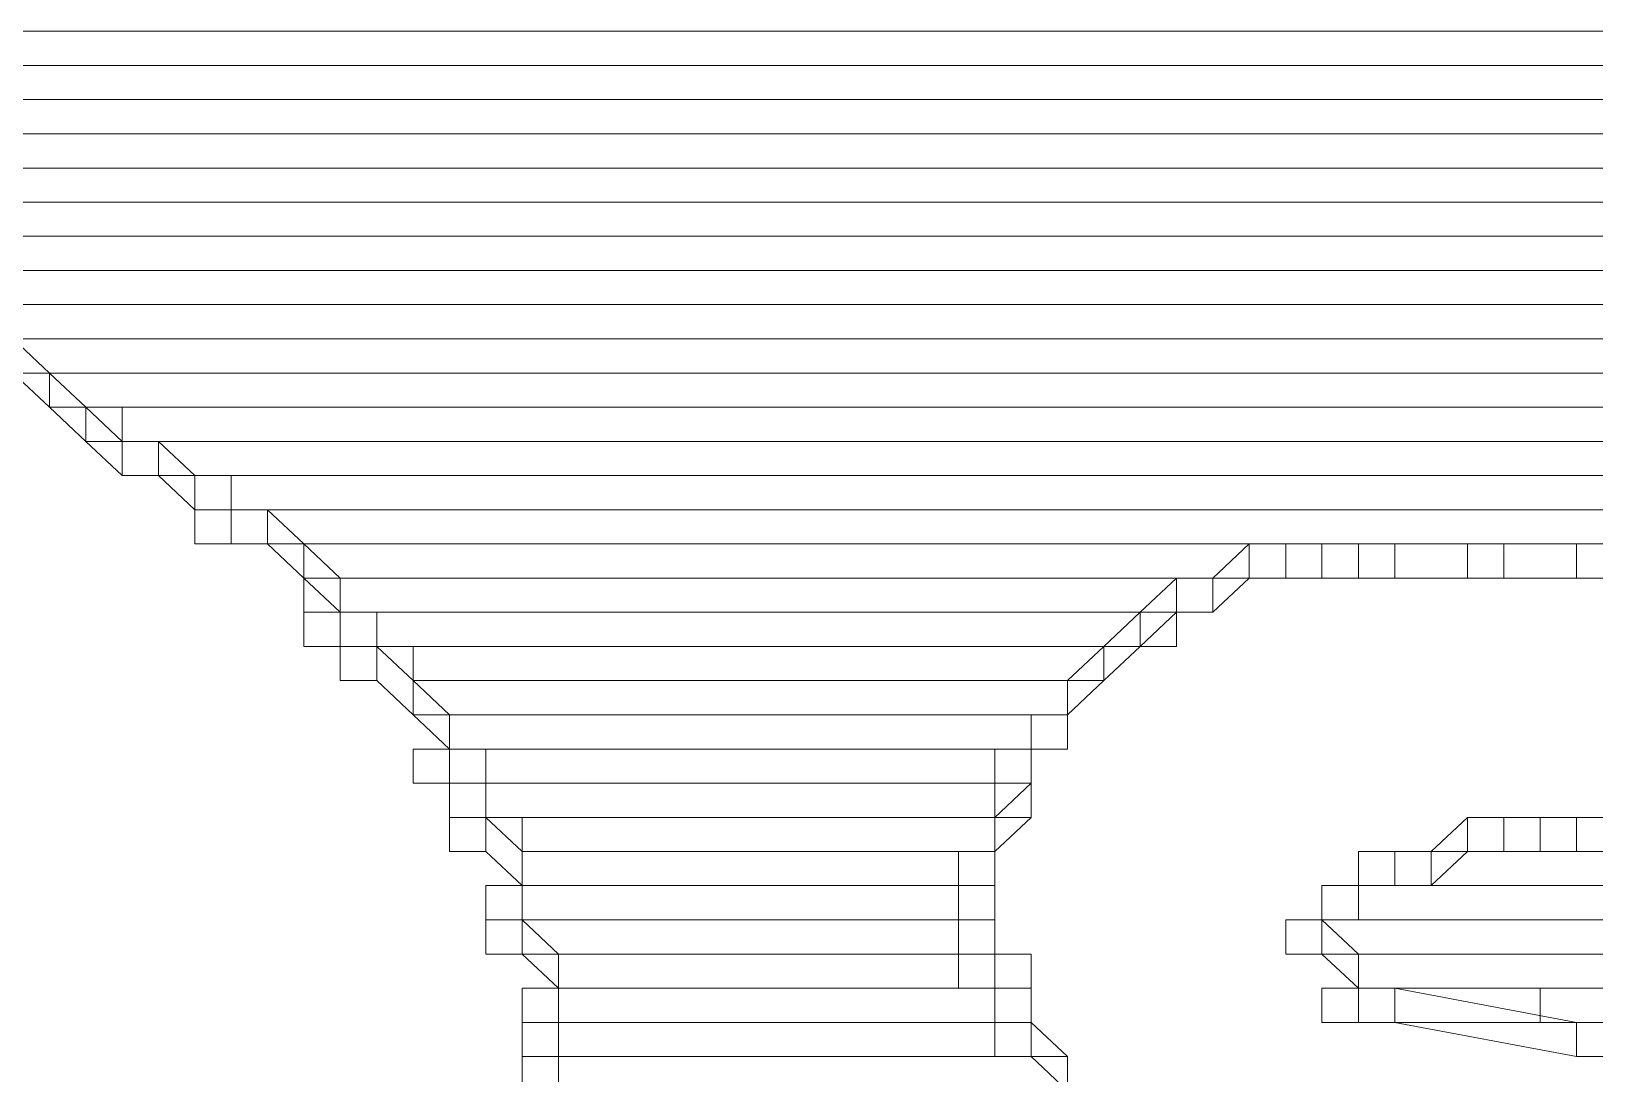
# Model space of a CAD drawing. Header units: millimetres. Extents: x 0 to 841, y 0 to 594.
# Drawn here: x 669.08 to 678.04, y 104.31 to 110.28 of the extents above; entities that cross this region are included whole.
import ezdxf

# ---------------------------------------------------------------- set-up
doc = ezdxf.new("R2010")
doc.units = ezdxf.units.MM
doc.header["$LTSCALE"] = 0.81
doc.layers.add('1', color=7, linetype='Continuous', lineweight=13)

msp = doc.modelspace()

# ---------------------------------------------------------------- linework, layer by layer
at = {"layer": '1'}
for p, q in [((659.3874, 110.2827), (718.8394, 110.2827)), ((659.3874, 110.2827), (718.8394, 110.2827)), ((659.3874, 110.0874), (718.8394, 110.0874)), ((659.3874, 110.0874), (718.8394, 110.0874)), ((659.3874, 109.8913), (718.8394, 109.8913)), ((659.3874, 109.8913), (718.8394, 109.8913)), ((667.7228, 109.6953), (718.8394, 109.6953)), ((667.7228, 109.6953), (718.8394, 109.6953)), ((667.9315, 109.4992), (718.8394, 109.4992)), ((667.9315, 109.4992), (718.8394, 109.4992)), ((668.1394, 109.3039), (718.8394, 109.3039)), ((668.1394, 109.3039), (718.8394, 109.3039)), ((668.348, 109.1079), (718.8394, 109.1079)), ((668.348, 109.1079), (718.8394, 109.1079)), ((668.5567, 108.9118), (718.8394, 108.9118)), ((668.5567, 108.9118), (718.8394, 108.9118)), ((668.7646, 108.7165), (718.8394, 108.7165)), ((668.7646, 108.7165), (718.8394, 108.7165)), ((668.9732, 108.5205), (718.8394, 108.5205)), ((668.9732, 108.5205), (718.8394, 108.5205)), ((669.1819, 108.3244), (718.8394, 108.3244)), ((669.1819, 108.3244), (718.8394, 108.3244)), ((669.3898, 108.1291), (718.8394, 108.1291)), ((669.3898, 108.1291), (718.8394, 108.1291)), ((669.5984, 108.1291), (718.8394, 108.1291)), ((669.5984, 108.1291), (718.8394, 108.1291)), ((669.8071, 107.9331), (718.8394, 107.9331)), ((669.8071, 107.9331), (718.8394, 107.9331)), ((670.015, 107.737), (718.8394, 107.737)), ((670.015, 107.737), (718.8394, 107.737)), ((670.4323, 107.5409), (718.8394, 107.5409)), ((670.4323, 107.5409), (718.8394, 107.5409))]:
    msp.add_line(p, q, dxfattribs=at)
for points in [[(718.8394, 110.0874), (659.3874, 110.0874), (659.3874, 110.2827), (718.8394, 110.2827)], [(718.8394, 110.0874), (659.3874, 110.0874), (659.3874, 110.2827)], [(718.8394, 110.0874), (659.3874, 110.0874), (659.3874, 110.2827), (718.8394, 110.2827)], [(718.8394, 110.0874), (659.3874, 110.0874), (659.3874, 110.2827)], [(718.8394, 109.8913), (659.3874, 109.8913), (659.3874, 110.0874)], [(718.8394, 109.8913), (659.3874, 109.8913), (659.3874, 110.0874)], [(718.8394, 109.6953), (659.3874, 109.6953), (659.3874, 109.8913)], [(718.8394, 109.6953), (659.3874, 109.6953), (659.3874, 109.8913)], [(718.8394, 109.4992), (667.7228, 109.4992), (667.7228, 109.6953)], [(718.8394, 109.4992), (667.7228, 109.4992), (667.7228, 109.6953)], [(718.8394, 109.3039), (667.9315, 109.3039), (667.9315, 109.4992)], [(718.8394, 109.3039), (667.9315, 109.3039), (667.9315, 109.4992)], [(718.8394, 109.1079), (668.1394, 109.1079), (668.1394, 109.3039), (718.8394, 109.3039)], [(718.8394, 109.1079), (668.1394, 109.1079), (668.1394, 109.3039)], [(718.8394, 109.1079), (668.1394, 109.1079), (668.1394, 109.3039), (718.8394, 109.3039)], [(718.8394, 109.1079), (668.1394, 109.1079), (668.1394, 109.3039)], [(718.8394, 108.9118), (668.348, 108.9118), (668.348, 109.1079)], [(718.8394, 108.9118), (668.348, 108.9118), (668.348, 109.1079)], [(718.8394, 108.7165), (668.5567, 108.7165), (668.5567, 108.9118)], [(718.8394, 108.7165), (668.5567, 108.7165), (668.5567, 108.9118)], [(718.8394, 108.5205), (668.7646, 108.5205), (668.7646, 108.7165)], [(718.8394, 108.5205), (668.7646, 108.5205), (668.7646, 108.7165)], [(718.8394, 108.3244), (668.9732, 108.3244), (668.9732, 108.5205)], [(718.8394, 108.3244), (668.9732, 108.3244), (668.9732, 108.5205)], [(718.8394, 108.1291), (669.1819, 108.1291), (669.1819, 108.3244)], [(718.8394, 108.1291), (669.1819, 108.1291), (669.1819, 108.3244)], [(718.8394, 107.9331), (669.3898, 107.9331), (669.3898, 108.1291)], [(718.8394, 107.9331), (669.3898, 107.9331), (669.3898, 108.1291)], [(718.8394, 107.9331), (669.5984, 107.9331), (669.5984, 108.1291)], [(718.8394, 107.9331), (669.5984, 107.9331), (669.5984, 108.1291)], [(718.8394, 107.737), (669.8071, 107.737), (669.8071, 107.9331)], [(718.8394, 107.737), (669.8071, 107.737), (669.8071, 107.9331)], [(718.8394, 107.5409), (670.015, 107.5409), (670.015, 107.737)], [(718.8394, 107.5409), (670.015, 107.5409), (670.015, 107.737)], [(718.8394, 107.3457), (670.4323, 107.3457), (670.4323, 107.5409)], [(718.8394, 107.3457), (670.4323, 107.3457), (670.4323, 107.5409)]]:
    msp.add_lwpolyline(points, dxfattribs=at)
for points in [[(669.1819, 108.3244), (668.9732, 108.5205), (668.9732, 108.3244), (669.1819, 108.1291)], [(669.1819, 108.3244), (668.9732, 108.5205), (668.9732, 108.3244), (669.1819, 108.1291)], [(669.3898, 108.1291), (669.1819, 108.3244), (669.1819, 108.1291), (669.3898, 107.9331)], [(669.3898, 108.1291), (669.1819, 108.3244), (669.1819, 108.1291), (669.3898, 107.9331)], [(669.5984, 107.9331), (669.3898, 108.1291), (669.3898, 107.9331), (669.5984, 107.737)], [(669.3898, 108.1291), (669.3898, 108.1291), (669.3898, 107.9331), (669.3898, 107.9331)], [(669.5984, 107.9331), (669.3898, 108.1291), (669.3898, 107.9331), (669.5984, 107.737)], [(669.3898, 108.1291), (669.3898, 108.1291), (669.3898, 107.9331), (669.3898, 107.9331)], [(669.8071, 107.9331), (669.5984, 107.9331), (669.5984, 107.737), (669.8071, 107.737)], [(669.8071, 107.9331), (669.5984, 107.9331), (669.5984, 107.737), (669.8071, 107.737)], [(670.015, 107.737), (669.8071, 107.9331), (669.8071, 107.737), (670.015, 107.5409)], [(670.015, 107.737), (669.8071, 107.9331), (669.8071, 107.737), (670.015, 107.5409)], [(670.2236, 107.737), (670.015, 107.737), (670.015, 107.5409), (670.2236, 107.5409)], [(670.015, 107.737), (670.015, 107.737), (670.015, 107.5409), (670.015, 107.5409)], [(670.015, 107.737), (670.015, 107.737), (670.015, 107.5409), (670.015, 107.5409)], [(670.2236, 107.737), (670.015, 107.737), (670.015, 107.5409), (670.2236, 107.5409)], [(670.015, 107.737), (670.015, 107.737), (670.015, 107.5409), (670.015, 107.5409)], [(670.015, 107.737), (670.015, 107.737), (670.015, 107.5409), (670.015, 107.5409)], [(670.015, 107.3457), (670.015, 107.5409), (670.2236, 107.5409), (670.2236, 107.3457)], [(670.015, 107.3457), (670.015, 107.5409), (670.2236, 107.5409), (670.2236, 107.3457)], [(670.4323, 107.5409), (670.2236, 107.5409), (670.2236, 107.3457), (670.4323, 107.3457)], [(670.4323, 107.5409), (670.2236, 107.5409), (670.2236, 107.3457), (670.4323, 107.3457)], [(670.6402, 107.3457), (670.4323, 107.5409), (670.4323, 107.3457), (670.6402, 107.1496)], [(670.6402, 107.3457), (670.4323, 107.5409), (670.4323, 107.3457), (670.6402, 107.1496)], [(670.8488, 107.1496), (670.6402, 107.3457), (670.6402, 107.1496), (670.8488, 106.9535)], [(670.6402, 107.3457), (670.6402, 107.3457), (670.6402, 107.1496), (670.6402, 107.1496)], [(670.6402, 107.3457), (676.2669, 107.3457), (676.2669, 107.1496), (670.6402, 107.1496)], [(670.8488, 107.1496), (670.6402, 107.3457), (670.6402, 107.1496), (670.8488, 106.9535)], [(670.6402, 107.3457), (670.6402, 107.3457), (670.6402, 107.1496), (670.6402, 107.1496)], [(670.6402, 107.3457), (676.2669, 107.3457), (676.2669, 107.1496), (670.6402, 107.1496)], [(676.0583, 107.3457), (675.8496, 107.1496), (675.8496, 106.9535), (676.0583, 107.1496)], [(676.0583, 107.3457), (675.8496, 107.1496), (675.8496, 106.9535), (676.0583, 107.1496)], [(676.2669, 107.3457), (676.0583, 107.3457), (676.0583, 107.1496), (676.2669, 107.1496)], [(676.0583, 107.3457), (676.0583, 107.3457), (676.0583, 107.1496), (676.0583, 107.1496)], [(676.2669, 107.3457), (676.0583, 107.3457), (676.0583, 107.1496), (676.2669, 107.1496)], [(676.0583, 107.3457), (676.0583, 107.3457), (676.0583, 107.1496), (676.0583, 107.1496)], [(676.4748, 107.3457), (676.2669, 107.3457), (676.2669, 107.1496), (676.4748, 107.1496)], [(676.2669, 107.3457), (676.2669, 107.3457), (676.2669, 107.1496), (676.2669, 107.1496)], [(676.4748, 107.3457), (676.2669, 107.3457), (676.2669, 107.1496), (676.4748, 107.1496)], [(676.2669, 107.3457), (676.2669, 107.3457), (676.2669, 107.1496), (676.2669, 107.1496)], [(676.6835, 107.3457), (676.4748, 107.3457), (676.4748, 107.1496), (676.6835, 107.1496)], [(676.6835, 107.3457), (676.4748, 107.3457), (676.4748, 107.1496), (676.6835, 107.1496)], [(676.8921, 107.3457), (676.6835, 107.3457), (676.6835, 107.1496), (676.8921, 107.1496)], [(676.8921, 107.3457), (676.6835, 107.3457), (676.6835, 107.1496), (676.8921, 107.1496)], [(677.3087, 107.3457), (676.8921, 107.3457), (676.8921, 107.1496), (677.3087, 107.1496)], [(677.3087, 107.3457), (676.8921, 107.3457), (676.8921, 107.1496), (677.3087, 107.1496)], [(677.5173, 107.3457), (677.3087, 107.3457), (677.3087, 107.1496), (677.5173, 107.1496)], [(677.5173, 107.3457), (677.3087, 107.3457), (677.3087, 107.1496), (677.5173, 107.1496)], [(677.9339, 107.3457), (677.5173, 107.3457), (677.5173, 107.1496), (677.9339, 107.1496)], [(677.9339, 107.3457), (677.5173, 107.3457), (677.5173, 107.1496), (677.9339, 107.1496)], [(678.1425, 107.3457), (677.9339, 107.3457), (677.9339, 107.1496), (678.1425, 107.1496)], [(678.1425, 107.3457), (677.9339, 107.3457), (677.9339, 107.1496), (678.1425, 107.1496)], [(670.6402, 107.1496), (675.8496, 107.1496), (675.8496, 106.9535), (670.6402, 106.9535)], [(670.6402, 107.1496), (675.8496, 107.1496), (675.8496, 106.9535), (670.6402, 106.9535)], [(675.6417, 107.1496), (675.4331, 106.9535), (675.4331, 106.7583), (675.6417, 106.9535)], [(675.6417, 107.1496), (675.4331, 106.9535), (675.4331, 106.7583), (675.6417, 106.9535)], [(675.8496, 107.1496), (675.6417, 107.1496), (675.6417, 106.9535), (675.8496, 106.9535)], [(675.6417, 107.1496), (675.6417, 107.1496), (675.6417, 106.9535), (675.6417, 106.9535)], [(675.8496, 107.1496), (675.6417, 107.1496), (675.6417, 106.9535), (675.8496, 106.9535)], [(675.6417, 107.1496), (675.6417, 107.1496), (675.6417, 106.9535), (675.6417, 106.9535)], [(675.8496, 107.1496), (675.8496, 107.1496), (675.8496, 106.9535), (675.8496, 106.9535)], [(675.8496, 107.1496), (675.8496, 107.1496), (675.8496, 106.9535), (675.8496, 106.9535)], [(670.6402, 106.7583), (670.6402, 106.9535), (670.8488, 106.9535), (670.8488, 106.7583)], [(670.6402, 106.7583), (670.6402, 106.9535), (670.8488, 106.9535), (670.8488, 106.7583)], [(671.0575, 106.9535), (670.8488, 106.9535), (670.8488, 106.7583), (671.0575, 106.7583)], [(670.8488, 106.9535), (675.6417, 106.9535), (675.6417, 106.7583), (670.8488, 106.7583)], [(671.0575, 106.9535), (670.8488, 106.9535), (670.8488, 106.7583), (671.0575, 106.7583)], [(670.8488, 106.9535), (675.6417, 106.9535), (675.6417, 106.7583), (670.8488, 106.7583)], [(671.0575, 106.9535), (675.4331, 106.9535), (675.4331, 106.7583), (671.0575, 106.7583)], [(671.0575, 106.9535), (675.4331, 106.9535), (675.4331, 106.7583), (671.0575, 106.7583)], [(675.4331, 106.9535), (675.2252, 106.7583), (675.2252, 106.5622), (675.4331, 106.7583)], [(675.4331, 106.9535), (675.2252, 106.7583), (675.2252, 106.5622), (675.4331, 106.7583)], [(675.4331, 106.9535), (675.4331, 106.9535), (675.4331, 106.7583), (675.4331, 106.7583)], [(675.4331, 106.9535), (675.4331, 106.9535), (675.4331, 106.7583), (675.4331, 106.7583)], [(675.4331, 106.9535), (675.4331, 106.9535), (675.4331, 106.7583), (675.4331, 106.7583)], [(675.4331, 106.9535), (675.4331, 106.9535), (675.4331, 106.7583), (675.4331, 106.7583)], [(670.8488, 106.5622), (670.8488, 106.7583), (671.0575, 106.7583), (671.0575, 106.5622)], [(670.8488, 106.5622), (670.8488, 106.7583), (671.0575, 106.7583), (671.0575, 106.5622)], [(671.2654, 106.5622), (671.0575, 106.7583), (671.0575, 106.5622), (671.2654, 106.3661)], [(671.2654, 106.5622), (671.0575, 106.7583), (671.0575, 106.5622), (671.2654, 106.3661)], [(671.2654, 106.7583), (675.2252, 106.7583), (675.2252, 106.5622), (671.2654, 106.5622)], [(671.2654, 106.7583), (675.2252, 106.7583), (675.2252, 106.5622), (671.2654, 106.5622)], [(675.2252, 106.7583), (675.0165, 106.5622), (675.0165, 106.3661), (675.2252, 106.5622)], [(675.2252, 106.7583), (675.0165, 106.5622), (675.0165, 106.3661), (675.2252, 106.5622)], [(675.2252, 106.7583), (675.2252, 106.7583), (675.2252, 106.5622), (675.2252, 106.5622)], [(675.2252, 106.7583), (675.2252, 106.7583), (675.2252, 106.5622), (675.2252, 106.5622)], [(675.2252, 106.7583), (675.2252, 106.7583), (675.2252, 106.5622), (675.2252, 106.5622)], [(675.2252, 106.7583), (675.2252, 106.7583), (675.2252, 106.5622), (675.2252, 106.5622)], [(671.474, 106.3661), (671.2654, 106.5622), (671.2654, 106.3661), (671.474, 106.1701)], [(671.2654, 106.5622), (671.2654, 106.5622), (671.2654, 106.3661), (671.2654, 106.3661)], [(671.2654, 106.5622), (675.0165, 106.5622), (675.0165, 106.3661), (671.2654, 106.3661)], [(671.474, 106.3661), (671.2654, 106.5622), (671.2654, 106.3661), (671.474, 106.1701)], [(671.2654, 106.5622), (671.2654, 106.5622), (671.2654, 106.3661), (671.2654, 106.3661)], [(671.2654, 106.5622), (675.0165, 106.5622), (675.0165, 106.3661), (671.2654, 106.3661)], [(675.0165, 106.5622), (675.0165, 106.5622), (675.0165, 106.3661), (675.0165, 106.3661)], [(675.0165, 106.5622), (675.0165, 106.5622), (675.0165, 106.3661), (675.0165, 106.3661)], [(671.474, 106.3661), (675.0165, 106.3661), (675.0165, 106.1701), (671.474, 106.1701)], [(671.474, 106.3661), (675.0165, 106.3661), (675.0165, 106.1701), (671.474, 106.1701)], [(674.8079, 106.3661), (674.8079, 106.1701), (675.0165, 106.1701), (675.0165, 106.3661)], [(675.0165, 106.3661), (674.8079, 106.3661), (674.8079, 106.1701), (675.0165, 106.1701)], [(674.8079, 106.3661), (674.8079, 106.1701), (675.0165, 106.1701), (675.0165, 106.3661)], [(675.0165, 106.3661), (674.8079, 106.3661), (674.8079, 106.1701), (675.0165, 106.1701)], [(671.2654, 105.9748), (671.2654, 106.1701), (671.474, 106.1701), (671.474, 105.9748)], [(671.2654, 105.9748), (671.2654, 106.1701), (671.474, 106.1701), (671.474, 105.9748)], [(671.6819, 106.1701), (671.474, 106.1701), (671.474, 105.9748), (671.6819, 105.9748)], [(671.474, 106.1701), (674.8079, 106.1701), (674.8079, 105.9748), (671.474, 105.9748)], [(671.6819, 106.1701), (671.474, 106.1701), (671.474, 105.9748), (671.6819, 105.9748)], [(671.474, 106.1701), (674.8079, 106.1701), (674.8079, 105.9748), (671.474, 105.9748)], [(674.6, 106.1701), (674.6, 105.9748), (674.8079, 105.9748), (674.8079, 106.1701)], [(674.6, 106.1701), (674.6, 105.9748), (674.8079, 105.9748), (674.8079, 106.1701)], [(674.8079, 106.1701), (674.8079, 106.1701), (674.8079, 105.9748), (674.8079, 105.9748)], [(674.8079, 106.1701), (674.8079, 106.1701), (674.8079, 105.9748), (674.8079, 105.9748)], [(671.474, 105.7787), (671.474, 105.9748), (671.6819, 105.9748), (671.6819, 105.7787)], [(671.474, 105.7787), (671.474, 105.9748), (671.6819, 105.9748), (671.6819, 105.7787)], [(671.6819, 105.9748), (674.8079, 105.9748), (674.8079, 105.7787), (671.6819, 105.7787)], [(671.6819, 105.9748), (674.8079, 105.9748), (674.8079, 105.7787), (671.6819, 105.7787)], [(671.6819, 105.9748), (674.8079, 105.9748), (674.8079, 105.7787), (671.6819, 105.7787)], [(671.6819, 105.9748), (674.8079, 105.9748), (674.8079, 105.7787), (671.6819, 105.7787)], [(674.6, 105.9748), (674.6, 105.7787), (674.8079, 105.7787), (674.8079, 105.9748)], [(674.8079, 105.9748), (674.6, 105.7787), (674.6, 105.5827), (674.8079, 105.7787)], [(674.6, 105.9748), (674.6, 105.7787), (674.8079, 105.7787), (674.8079, 105.9748)], [(674.8079, 105.9748), (674.6, 105.7787), (674.6, 105.5827), (674.8079, 105.7787)], [(674.8079, 105.9748), (674.8079, 105.9748), (674.8079, 105.7787), (674.8079, 105.7787)], [(674.8079, 105.9748), (674.8079, 105.9748), (674.8079, 105.7787), (674.8079, 105.7787)], [(674.8079, 105.9748), (674.8079, 105.9748), (674.8079, 105.7787), (674.8079, 105.7787)], [(674.8079, 105.9748), (674.8079, 105.9748), (674.8079, 105.7787), (674.8079, 105.7787)], [(671.474, 105.5827), (671.474, 105.7787), (671.6819, 105.7787), (671.6819, 105.5827)], [(671.474, 105.5827), (671.474, 105.7787), (671.6819, 105.7787), (671.6819, 105.5827)], [(671.8906, 105.5827), (671.6819, 105.7787), (671.6819, 105.5827), (671.8906, 105.3874)], [(671.8906, 105.5827), (671.6819, 105.7787), (671.6819, 105.5827), (671.8906, 105.3874)], [(671.8906, 105.7787), (674.6, 105.7787), (674.6, 105.5827), (671.8906, 105.5827)], [(671.8906, 105.7787), (674.6, 105.7787), (674.6, 105.5827), (671.8906, 105.5827)], [(674.6, 105.7787), (674.6, 105.7787), (674.6, 105.5827), (674.6, 105.5827)], [(674.6, 105.7787), (674.6, 105.7787), (674.6, 105.5827), (674.6, 105.5827)], [(677.1, 105.5827), (677.3087, 105.7787), (677.3087, 105.5827), (677.1, 105.3874)], [(677.1, 105.5827), (677.3087, 105.7787), (677.3087, 105.5827), (677.1, 105.3874)], [(677.3087, 105.7787), (677.5173, 105.7787), (677.5173, 105.5827), (677.3087, 105.5827)], [(677.3087, 105.7787), (679.1843, 105.7787), (679.1843, 105.5827), (677.3087, 105.5827)], [(677.3087, 105.7787), (677.5173, 105.7787), (677.5173, 105.5827), (677.3087, 105.5827)], [(677.3087, 105.7787), (679.1843, 105.7787), (679.1843, 105.5827), (677.3087, 105.5827)], [(677.5173, 105.7787), (677.5173, 105.7787), (677.5173, 105.5827), (677.5173, 105.5827)], [(677.5173, 105.7787), (677.7252, 105.7787), (677.7252, 105.5827), (677.5173, 105.5827)], [(677.5173, 105.7787), (677.5173, 105.7787), (677.5173, 105.5827), (677.5173, 105.5827)], [(677.5173, 105.7787), (677.7252, 105.7787), (677.7252, 105.5827), (677.5173, 105.5827)], [(677.7252, 105.7787), (677.9339, 105.7787), (677.9339, 105.5827), (677.7252, 105.5827)], [(677.7252, 105.7787), (677.9339, 105.7787), (677.9339, 105.5827), (677.7252, 105.5827)], [(677.9339, 105.7787), (678.1425, 105.7787), (678.1425, 105.5827), (677.9339, 105.5827)], [(677.9339, 105.7787), (678.1425, 105.7787), (678.1425, 105.5827), (677.9339, 105.5827)], [(671.8906, 105.5827), (671.8906, 105.5827), (671.8906, 105.3874), (671.8906, 105.3874)], [(671.8906, 105.5827), (674.6, 105.5827), (674.6, 105.3874), (671.8906, 105.3874)], [(671.8906, 105.5827), (671.8906, 105.5827), (671.8906, 105.3874), (671.8906, 105.3874)], [(671.8906, 105.5827), (674.6, 105.5827), (674.6, 105.3874), (671.8906, 105.3874)], [(674.3913, 105.5827), (674.3913, 105.3874), (674.6, 105.3874), (674.6, 105.5827)], [(674.3913, 105.5827), (674.3913, 105.3874), (674.6, 105.3874), (674.6, 105.5827)], [(676.6835, 105.5827), (676.6835, 105.5827), (676.6835, 105.3874), (676.6835, 105.3874)], [(676.6835, 105.5827), (676.6835, 105.5827), (676.6835, 105.3874), (676.6835, 105.3874)], [(676.6835, 105.5827), (676.6835, 105.5827), (676.6835, 105.3874), (676.6835, 105.3874)], [(676.6835, 105.5827), (676.8921, 105.5827), (676.8921, 105.3874), (676.6835, 105.3874)], [(676.6835, 105.5827), (681.8929, 105.5827), (681.8929, 105.3874), (676.6835, 105.3874)], [(676.6835, 105.5827), (676.6835, 105.5827), (676.6835, 105.3874), (676.6835, 105.3874)], [(676.6835, 105.5827), (676.6835, 105.5827), (676.6835, 105.3874), (676.6835, 105.3874)], [(676.6835, 105.5827), (676.6835, 105.5827), (676.6835, 105.3874), (676.6835, 105.3874)], [(676.6835, 105.5827), (676.8921, 105.5827), (676.8921, 105.3874), (676.6835, 105.3874)], [(676.6835, 105.5827), (681.8929, 105.5827), (681.8929, 105.3874), (676.6835, 105.3874)], [(676.8921, 105.5827), (676.8921, 105.5827), (676.8921, 105.3874), (676.8921, 105.3874)], [(676.8921, 105.5827), (676.8921, 105.5827), (676.8921, 105.3874), (676.8921, 105.3874)], [(676.8921, 105.5827), (677.1, 105.5827), (677.1, 105.3874), (676.8921, 105.3874)], [(676.8921, 105.5827), (676.8921, 105.5827), (676.8921, 105.3874), (676.8921, 105.3874)], [(676.8921, 105.5827), (676.8921, 105.5827), (676.8921, 105.3874), (676.8921, 105.3874)], [(676.8921, 105.5827), (677.1, 105.5827), (677.1, 105.3874), (676.8921, 105.3874)], [(671.6819, 105.1913), (671.6819, 105.3874), (671.8906, 105.3874), (671.8906, 105.1913)], [(671.6819, 105.1913), (671.6819, 105.3874), (671.8906, 105.3874), (671.8906, 105.1913)], [(671.8906, 105.3874), (674.6, 105.3874), (674.6, 105.1913), (671.8906, 105.1913)], [(671.8906, 105.3874), (674.6, 105.3874), (674.6, 105.1913), (671.8906, 105.1913)], [(674.3913, 105.3874), (674.3913, 105.1913), (674.6, 105.1913), (674.6, 105.3874)], [(674.3913, 105.3874), (674.3913, 105.1913), (674.6, 105.1913), (674.6, 105.3874)], [(674.6, 105.3874), (674.6, 105.3874), (674.6, 105.1913), (674.6, 105.1913)], [(674.6, 105.3874), (674.6, 105.3874), (674.6, 105.1913), (674.6, 105.1913)], [(676.4748, 105.3874), (676.4748, 105.3874), (676.4748, 105.1913), (676.4748, 105.1913)], [(676.4748, 105.3874), (676.6835, 105.3874), (676.6835, 105.1913), (676.4748, 105.1913)], [(676.4748, 105.1913), (676.4748, 105.3874), (676.6835, 105.3874), (676.6835, 105.1913)], [(676.4748, 105.3874), (676.4748, 105.3874), (676.4748, 105.1913), (676.4748, 105.1913)], [(676.4748, 105.3874), (676.6835, 105.3874), (676.6835, 105.1913), (676.4748, 105.1913)], [(676.4748, 105.1913), (676.4748, 105.3874), (676.6835, 105.3874), (676.6835, 105.1913)], [(676.6835, 105.3874), (676.6835, 105.3874), (676.6835, 105.1913), (676.6835, 105.1913)], [(676.6835, 105.3874), (676.6835, 105.3874), (676.6835, 105.1913), (676.6835, 105.1913)], [(676.6835, 105.3874), (681.8929, 105.3874), (681.8929, 105.1913), (676.6835, 105.1913)], [(676.6835, 105.3874), (676.6835, 105.3874), (676.6835, 105.1913), (676.6835, 105.1913)], [(676.6835, 105.3874), (676.6835, 105.3874), (676.6835, 105.1913), (676.6835, 105.1913)], [(676.6835, 105.3874), (681.8929, 105.3874), (681.8929, 105.1913), (676.6835, 105.1913)], [(671.6819, 104.9953), (671.6819, 105.1913), (671.8906, 105.1913), (671.8906, 104.9953)], [(671.6819, 104.9953), (671.6819, 105.1913), (671.8906, 105.1913), (671.8906, 104.9953)], [(672.0992, 104.9953), (671.8906, 105.1913), (671.8906, 104.9953), (672.0992, 104.7992)], [(671.8906, 105.1913), (674.6, 105.1913), (674.6, 104.9953), (671.8906, 104.9953)], [(672.0992, 104.9953), (671.8906, 105.1913), (671.8906, 104.9953), (672.0992, 104.7992)], [(671.8906, 105.1913), (674.6, 105.1913), (674.6, 104.9953), (671.8906, 104.9953)], [(674.3913, 105.1913), (674.3913, 104.9953), (674.6, 104.9953), (674.6, 105.1913)], [(674.3913, 105.1913), (674.3913, 104.9953), (674.6, 104.9953), (674.6, 105.1913)], [(674.6, 105.1913), (674.6, 105.1913), (674.6, 104.9953), (674.6, 104.9953)], [(674.6, 105.1913), (674.6, 105.1913), (674.6, 104.9953), (674.6, 104.9953)], [(676.2669, 104.9953), (676.2669, 105.1913), (676.4748, 105.1913), (676.4748, 104.9953)], [(676.2669, 104.9953), (676.2669, 105.1913), (676.4748, 105.1913), (676.4748, 104.9953)], [(676.6835, 104.9953), (676.4748, 105.1913), (676.4748, 104.9953), (676.6835, 104.7992)], [(676.4748, 105.1913), (676.4748, 105.1913), (676.4748, 104.9953), (676.4748, 104.9953)], [(676.4748, 105.1913), (676.4748, 105.1913), (676.4748, 104.9953), (676.4748, 104.9953)], [(676.4748, 105.1913), (676.4748, 105.1913), (676.4748, 104.9953), (676.4748, 104.9953)], [(676.4748, 105.1913), (681.8929, 105.1913), (681.8929, 104.9953), (676.4748, 104.9953)], [(676.6835, 104.9953), (676.4748, 105.1913), (676.4748, 104.9953), (676.6835, 104.7992)], [(676.4748, 105.1913), (676.4748, 105.1913), (676.4748, 104.9953), (676.4748, 104.9953)], [(676.4748, 105.1913), (676.4748, 105.1913), (676.4748, 104.9953), (676.4748, 104.9953)], [(676.4748, 105.1913), (676.4748, 105.1913), (676.4748, 104.9953), (676.4748, 104.9953)], [(676.4748, 105.1913), (681.8929, 105.1913), (681.8929, 104.9953), (676.4748, 104.9953)], [(672.0992, 104.9953), (674.6, 104.9953), (674.6, 104.7992), (672.0992, 104.7992)], [(672.0992, 104.9953), (674.6, 104.9953), (674.6, 104.7992), (672.0992, 104.7992)], [(674.3913, 104.9953), (674.3913, 104.7992), (674.6, 104.7992), (674.6, 104.9953)], [(674.3913, 104.9953), (674.3913, 104.7992), (674.6, 104.7992), (674.6, 104.9953)], [(674.6, 104.9953), (674.8079, 104.9953), (674.8079, 104.7992), (674.6, 104.7992)], [(674.6, 104.9953), (674.8079, 104.9953), (674.8079, 104.7992), (674.6, 104.7992)], [(676.6835, 104.9953), (676.6835, 104.9953), (676.6835, 104.7992), (676.6835, 104.7992)], [(676.6835, 104.9953), (676.6835, 104.9953), (676.6835, 104.7992), (676.6835, 104.7992)], [(676.6835, 104.9953), (676.6835, 104.9953), (676.6835, 104.7992), (676.6835, 104.7992)], [(676.6835, 104.9953), (676.6835, 104.9953), (676.6835, 104.7992), (676.6835, 104.7992)], [(676.6835, 104.9953), (676.6835, 104.9953), (676.6835, 104.7992), (676.6835, 104.7992)], [(676.6835, 104.9953), (681.8929, 104.9953), (681.8929, 104.7992), (676.6835, 104.7992)], [(676.6835, 104.9953), (676.6835, 104.9953), (676.6835, 104.7992), (676.6835, 104.7992)], [(676.6835, 104.9953), (676.6835, 104.9953), (676.6835, 104.7992), (676.6835, 104.7992)], [(676.6835, 104.9953), (676.6835, 104.9953), (676.6835, 104.7992), (676.6835, 104.7992)], [(676.6835, 104.9953), (676.6835, 104.9953), (676.6835, 104.7992), (676.6835, 104.7992)], [(676.6835, 104.9953), (676.6835, 104.9953), (676.6835, 104.7992), (676.6835, 104.7992)], [(676.6835, 104.9953), (681.8929, 104.9953), (681.8929, 104.7992), (676.6835, 104.7992)], [(671.8906, 104.6039), (671.8906, 104.7992), (672.0992, 104.7992), (672.0992, 104.6039)], [(671.8906, 104.6039), (671.8906, 104.7992), (672.0992, 104.7992), (672.0992, 104.6039)], [(672.0992, 104.7992), (674.8079, 104.7992), (674.8079, 104.6039), (672.0992, 104.6039)], [(672.0992, 104.7992), (674.8079, 104.7992), (674.8079, 104.6039), (672.0992, 104.6039)], [(672.0992, 104.7992), (674.8079, 104.7992), (674.8079, 104.6039), (672.0992, 104.6039)], [(672.0992, 104.7992), (674.8079, 104.7992), (674.8079, 104.6039), (672.0992, 104.6039)], [(674.6, 104.7992), (674.6, 104.6039), (674.8079, 104.6039), (674.8079, 104.7992)], [(674.6, 104.7992), (674.6, 104.6039), (674.8079, 104.6039), (674.8079, 104.7992)], [(674.8079, 104.7992), (674.8079, 104.7992), (674.8079, 104.6039), (674.8079, 104.6039)], [(674.8079, 104.7992), (674.8079, 104.7992), (674.8079, 104.6039), (674.8079, 104.6039)], [(676.4748, 104.6039), (676.4748, 104.7992), (676.6835, 104.7992), (676.6835, 104.6039)], [(676.4748, 104.6039), (676.4748, 104.7992), (676.6835, 104.7992), (676.6835, 104.6039)], [(676.8921, 104.7992), (676.6835, 104.7992), (676.6835, 104.6039), (676.8921, 104.6039)], [(676.6835, 104.7992), (681.8929, 104.7992), (681.8929, 104.6039), (676.6835, 104.6039)], [(676.8921, 104.7992), (676.6835, 104.7992), (676.6835, 104.6039), (676.8921, 104.6039)], [(676.6835, 104.7992), (681.8929, 104.7992), (681.8929, 104.6039), (676.6835, 104.6039)], [(677.9339, 104.6039), (676.8921, 104.7992), (676.8921, 104.6039), (677.9339, 104.4079)], [(676.8921, 104.7992), (676.8921, 104.7992), (676.8921, 104.6039), (676.8921, 104.6039)], [(676.8921, 104.7992), (676.8921, 104.7992), (676.8921, 104.6039), (676.8921, 104.6039)], [(677.9339, 104.6039), (676.8921, 104.7992), (676.8921, 104.6039), (677.9339, 104.4079)], [(676.8921, 104.7992), (676.8921, 104.7992), (676.8921, 104.6039), (676.8921, 104.6039)], [(676.8921, 104.7992), (676.8921, 104.7992), (676.8921, 104.6039), (676.8921, 104.6039)], [(677.7252, 104.7992), (681.8929, 104.7992), (681.8929, 104.6039), (677.7252, 104.6039)], [(677.7252, 104.7992), (681.8929, 104.7992), (681.8929, 104.6039), (677.7252, 104.6039)], [(671.8906, 104.4079), (671.8906, 104.6039), (672.0992, 104.6039), (672.0992, 104.4079)], [(671.8906, 104.4079), (671.8906, 104.6039), (672.0992, 104.6039), (672.0992, 104.4079)], [(672.0992, 104.6039), (672.0992, 104.6039), (672.0992, 104.4079), (672.0992, 104.4079)], [(672.0992, 104.6039), (674.8079, 104.6039), (674.8079, 104.4079), (672.0992, 104.4079)], [(672.0992, 104.6039), (672.0992, 104.6039), (672.0992, 104.4079), (672.0992, 104.4079)], [(672.0992, 104.6039), (674.8079, 104.6039), (674.8079, 104.4079), (672.0992, 104.4079)], [(674.6, 104.6039), (674.6, 104.4079), (674.8079, 104.4079), (674.8079, 104.6039)], [(674.6, 104.6039), (674.6, 104.4079), (674.8079, 104.4079), (674.8079, 104.6039)], [(674.8079, 104.6039), (674.8079, 104.6039), (674.8079, 104.4079), (674.8079, 104.4079)], [(674.8079, 104.6039), (674.8079, 104.6039), (674.8079, 104.4079), (674.8079, 104.4079)], [(674.8079, 104.6039), (675.0165, 104.4079), (675.0165, 104.2118), (674.8079, 104.4079)], [(674.8079, 104.6039), (674.8079, 104.6039), (674.8079, 104.4079), (674.8079, 104.4079)], [(674.8079, 104.6039), (674.8079, 104.6039), (674.8079, 104.4079), (674.8079, 104.4079)], [(674.8079, 104.6039), (675.0165, 104.4079), (675.0165, 104.2118), (674.8079, 104.4079)], [(678.1425, 104.6039), (677.9339, 104.6039), (677.9339, 104.4079), (678.1425, 104.4079)], [(678.1425, 104.6039), (677.9339, 104.6039), (677.9339, 104.4079), (678.1425, 104.4079)], [(671.8906, 104.2118), (671.8906, 104.4079), (672.0992, 104.4079), (672.0992, 104.2118)], [(671.8906, 104.2118), (671.8906, 104.4079), (672.0992, 104.4079), (672.0992, 104.2118)], [(672.0992, 104.4079), (675.0165, 104.4079), (675.0165, 104.2118), (672.0992, 104.2118)], [(672.0992, 104.4079), (675.0165, 104.4079), (675.0165, 104.2118), (672.0992, 104.2118)], [(675.0165, 104.4079), (675.0165, 104.4079), (675.0165, 104.2118), (675.0165, 104.2118)], [(675.0165, 104.4079), (675.0165, 104.4079), (675.0165, 104.2118), (675.0165, 104.2118)]]:
    msp.add_lwpolyline(points, close=True, dxfattribs=at)

doc.saveas('drawing.dxf')
